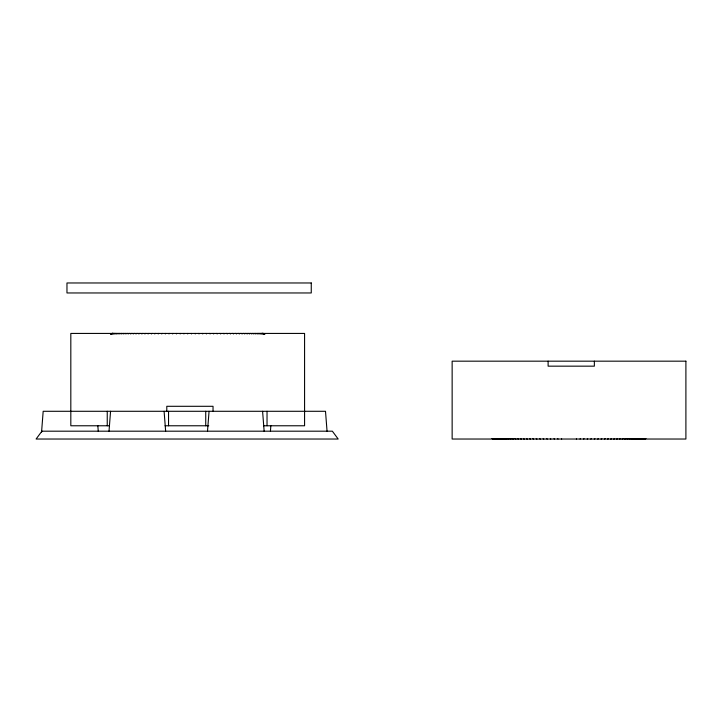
<?xml version="1.0" encoding="UTF-8"?>
<svg xmlns="http://www.w3.org/2000/svg" width="722" height="722" viewBox="0 0 722 722"><rect width="100%" height="100%" fill="white"/><g stroke="black" fill="none" stroke-linecap="round" stroke-linejoin="round"><path stroke-width="1.08" d="M41.542 432.37L43.176 411.287L325.505 411.287L327.057 431.26M109.013 431.26L110.565 411.287M207.503 431.26L209.055 411.287M270.425 431.26L270.849 425.718M183.911 333.943L184.02 333.429M109.491 425.772L70.819 425.772L70.819 333.429L304.576 333.429L304.576 425.772L263.467 425.772M165.049 425.772L208.757 425.772M191.375 333.429L191.483 333.943M262.591 411.287L264.144 431.26M164.102 411.287L165.645 431.26M97.831 425.718L98.264 431.26M594.359 361.171L594.359 366.162L548.115 366.162L548.115 361.171M267.032 411.287L267.032 425.772M213.035 411.287L213.035 406.296L166.791 406.296L166.791 411.287M205.734 411.287L205.734 425.772M187.702 333.438L187.702 333.943M168.542 411.287L168.542 425.772M107.244 411.287L107.244 425.772M262.51 333.429A4.991 4.991 90 0 1 264.712 333.943M262.239 333.429A4.991 4.973 90 0 1 264.433 333.943M261.788 333.429A4.991 4.937 90 0 1 263.972 333.943M261.156 333.429A4.991 4.901 90 0 1 263.322 333.943M260.353 333.429A4.991 4.846 90 0 1 262.492 333.943M259.369 333.429A4.991 4.783 90 0 1 261.49 333.943M258.223 333.429A4.991 4.702 90 0 1 260.299 333.943M256.897 333.429A4.991 4.612 90 0 1 258.936 333.943M255.407 333.429A4.991 4.513 90 0 1 257.402 333.943M253.756 333.429A4.991 4.404 90 0 1 255.705 333.943M251.942 333.429A4.991 4.287 90 0 1 253.837 333.943M249.974 333.429A4.991 4.151 90 0 1 251.816 333.943M247.854 333.429A4.991 4.007 90 0 1 249.632 333.943M245.597 333.429A4.991 3.863 90 0 1 247.303 333.943M243.197 333.429A4.991 3.7 90 0 1 244.83 333.943M240.661 333.429A4.991 3.529 90 0 1 242.222 333.943M237.998 333.429A4.991 3.357 90 0 1 239.478 333.943M235.21 333.429A4.991 3.168 90 0 1 236.617 333.943M232.313 333.429A4.991 2.978 90 0 1 233.63 333.943M229.307 333.429A4.991 2.771 90 0 1 230.535 333.943M226.203 333.429A4.991 2.563 90 0 1 227.34 333.943M223.008 333.429A4.991 2.356 90 0 1 224.046 333.943M219.723 333.429A4.991 2.139 90 0 1 220.67 333.943M216.365 333.429A4.991 1.913 90 0 1 217.205 333.943M212.936 333.429A4.991 1.679 90 0 1 213.676 333.943M209.443 333.429A4.991 1.453 90 0 1 210.084 333.943M205.896 333.429A4.991 1.209 90 0 1 206.438 333.943M202.313 333.429A4.991 0.975 90 0 1 202.738 333.943M198.685 333.429A4.991 0.731 90 0 1 199.01 333.943M195.039 333.429A4.991 0.487 90 0 1 195.256 333.943M180.139 333.943A4.991 0.487 90 0 1 180.356 333.429M176.385 333.943A4.991 0.731 90 0 1 176.709 333.429M172.657 333.943A4.991 0.975 90 0 1 173.09 333.429M168.966 333.943A4.991 1.209 90 0 1 169.499 333.429M165.32 333.943A4.991 1.453 90 0 1 165.961 333.429M161.719 333.943A4.991 1.679 90 0 1 162.468 333.429M158.19 333.943A4.991 1.913 90 0 1 159.039 333.429M154.734 333.943A4.991 2.139 90 0 1 155.672 333.429M151.349 333.943A4.991 2.356 90 0 1 152.396 333.429M148.055 333.943A4.991 2.563 90 0 1 149.192 333.429M144.86 333.943A4.991 2.771 90 0 1 146.088 333.429M141.765 333.943A4.991 2.978 90 0 1 143.082 333.429M138.786 333.943A4.991 3.168 90 0 1 140.185 333.429M135.916 333.943A4.991 3.357 90 0 1 137.397 333.429M133.173 333.943A4.991 3.529 90 0 1 134.734 333.429M130.565 333.943A4.991 3.7 90 0 1 132.198 333.429M128.092 333.943A4.991 3.863 90 0 1 129.798 333.429M125.763 333.943A4.991 4.007 90 0 1 127.541 333.429M123.588 333.943A4.991 4.151 90 0 1 125.42 333.429M121.558 333.943A4.991 4.287 90 0 1 123.453 333.429M119.699 333.943A4.991 4.404 90 0 1 121.648 333.429M117.993 333.943A4.991 4.513 90 0 1 119.987 333.429M116.459 333.943A4.991 4.612 90 0 1 118.498 333.429M115.096 333.943A4.991 4.702 90 0 1 117.181 333.429M113.914 333.943A4.991 4.783 90 0 1 116.025 333.429M112.903 333.943A4.991 4.846 90 0 1 115.042 333.429M112.072 333.943A4.991 4.901 90 0 1 114.238 333.429M111.423 333.943A4.991 4.937 90 0 1 113.607 333.429M110.962 333.943A4.991 4.973 90 0 1 113.164 333.429M110.683 333.943A4.991 4.991 90 0 1 112.894 333.429M645.739 438.651A4.991 4.991 -90 0 1 643.834 439.03M645.459 438.651A4.991 4.973 -90 0 1 643.564 439.03M644.999 438.651A4.991 4.937 -90 0 1 643.112 439.03M644.358 438.651A4.991 4.901 -90 0 1 642.481 439.03M643.528 438.651A4.991 4.846 -90 0 1 641.678 439.03M642.526 438.651A4.991 4.783 -90 0 1 640.694 439.03M641.344 438.651A4.991 4.702 -90 0 1 639.539 439.03M639.99 438.651A4.991 4.612 -90 0 1 638.221 439.03M638.456 438.651A4.991 4.513 -90 0 1 636.732 439.03M636.759 438.651A4.991 4.404 -90 0 1 635.08 439.03M634.909 438.651A4.991 4.287 -90 0 1 633.266 439.03M632.887 438.651A4.991 4.151 -90 0 1 631.299 439.03M630.721 438.651A4.991 4.007 -90 0 1 629.178 439.03M628.402 438.651A4.991 3.863 -90 0 1 626.922 439.03M625.938 438.651A4.991 3.7 90 0 1 624.521 439.03M623.339 438.651A4.991 3.529 -90 0 1 621.985 439.03M620.604 438.651A4.991 3.357 -90 0 1 619.323 439.03M617.752 438.651A4.991 3.168 -90 0 1 616.534 439.03M614.774 438.651A4.991 2.978 90 0 1 613.637 439.03M611.696 438.651A4.991 2.771 -90 0 1 610.631 439.03M608.511 438.651A4.991 2.563 90 0 1 607.527 439.03M605.235 438.651A4.991 2.356 -90 0 1 604.332 439.03M601.859 438.651A4.991 2.139 -90 0 1 601.047 439.03M598.421 438.651A4.991 1.913 90 0 1 597.69 439.03M594.901 438.651A4.991 1.679 90 0 1 594.251 439.03M591.318 438.651A4.991 1.453 90 0 1 590.767 439.03M587.69 438.651A4.991 1.209 -90 0 1 587.221 439.03M584.008 438.651A4.991 0.975 -90 0 1 583.638 439.03M580.289 438.651A4.991 0.731 -90 0 1 580.01 439.03M576.553 438.651A4.991 0.487 90 0 1 576.364 439.03M561.68 439.03A4.991 0.487 90 0 1 561.49 438.651M558.034 439.03A4.991 0.731 90 0 1 557.754 438.651M554.415 439.03A4.991 0.975 90 0 1 554.036 438.651M550.823 439.03A4.991 1.209 -90 0 1 550.363 438.651M547.285 439.03A4.991 1.453 90 0 1 546.725 438.651M543.792 439.03A4.991 1.679 90 0 1 543.143 438.651M540.363 439.03A4.991 1.913 90 0 1 539.632 438.651M536.997 439.03A4.991 2.139 -90 0 1 536.184 438.651M533.711 439.03A4.991 2.356 90 0 1 532.818 438.651M530.517 439.03A4.991 2.563 90 0 1 529.533 438.651M527.412 439.03A4.991 2.771 -90 0 1 526.347 438.651M524.407 439.03A4.991 2.978 -90 0 1 523.269 438.651M521.51 439.03A4.991 3.168 -90 0 1 520.291 438.651M518.721 439.03A4.991 3.357 90 0 1 517.439 438.651M516.059 439.03A4.991 3.529 -90 0 1 514.714 438.651M513.523 439.03A4.991 3.7 -90 0 1 512.115 438.651M511.122 439.03A4.991 3.863 90 0 1 509.651 438.651M508.866 439.03A4.991 4.007 -90 0 1 507.331 438.651M506.745 439.03A4.991 4.151 -90 0 1 505.156 438.651M504.777 439.03A4.991 4.287 -90 0 1 503.144 438.651M502.972 439.03A4.991 4.404 -90 0 1 501.285 438.651M501.312 439.03A4.991 4.513 -90 0 1 499.588 438.651M499.823 439.03A4.991 4.612 -90 0 1 498.063 438.651M498.505 439.03A4.991 4.702 -90 0 1 496.7 438.651M497.35 439.03A4.991 4.783 -90 0 1 495.518 438.651M496.366 439.03A4.991 4.846 -90 0 1 494.516 438.651M495.563 439.03A4.991 4.901 -90 0 1 493.686 438.651M494.931 439.03A4.991 4.937 -90 0 1 493.045 438.651M494.489 439.03A4.991 4.973 -90 0 1 492.584 438.651M494.218 439.03A4.991 4.991 -90 0 1 492.305 438.651M41.912 431.187L36.1 439.03L338.176 439.03L332.364 431.187L41.912 431.187M311.263 282.97L66.966 282.97L66.966 292.961L311.263 292.961L311.263 282.97M685.9 361.171L452.143 361.171L452.143 439.03L685.9 439.03L685.9 361.171M264.812 333.943A10.189 7.049 -78.3 0 0 262.6 333.438A4.991 4.991 0 0 1 264.812 333.943M112.803 333.438A10.189 7.049 78.3 0 0 110.592 333.943A4.991 4.991 0 0 1 112.794 333.429M643.925 439.021A10.189 7.049 78.3 0 0 645.838 438.651A4.991 4.991 0 0 1 643.925 439.03M492.214 438.651A10.189 7.049 -78.3 0 0 494.128 439.021A4.991 4.991 0 0 1 492.214 438.651"/></g></svg>
